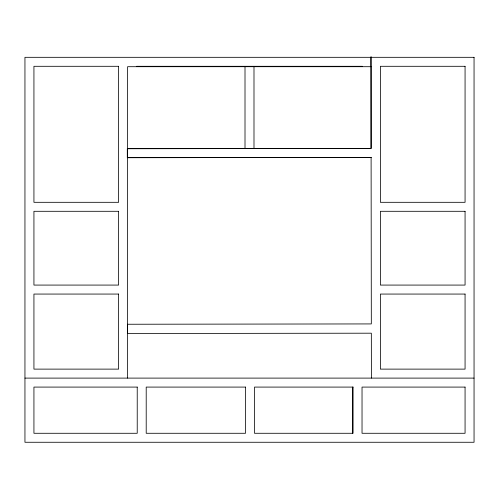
<?xml version="1.0" encoding="UTF-8"?>
<svg xmlns="http://www.w3.org/2000/svg" width="499" height="499" viewBox="0 0 499 499"><rect width="100%" height="100%" fill="white"/><g stroke="black" fill="none" stroke-linecap="round" stroke-linejoin="round"><path stroke-width="0.75" d="M127.601 324.25L371.325 323.926L371.106 157.403L127.314 157.728L127.301 148.746L371.094 148.421L371.094 66.698L127.601 66.698L127.601 378.105M136.583 66.298L362.417 66.298M127.601 148.421L371.094 148.421L370.975 56.736L371.399 57.316M127.601 157.403L371.399 157.403M24.95 378.105L474.05 378.105M245.115 66.698L245.009 66.298L245.009 148.421M371.399 378.105L371.337 333.195L127.607 333.513L127.594 324.25M370.975 57.316L370.975 66.698M352.65 387.087L352.65 433.282M253.991 66.298L253.991 148.421M474.05 57.316L24.95 57.316L24.95 442.264L474.05 442.264L474.05 57.316M118.619 66.298L33.932 66.298L33.932 202.313L118.619 202.313L118.619 66.298M465.068 66.298L380.381 66.298L380.381 202.313L465.068 202.313L465.068 66.298M118.619 211.295L33.932 211.295L33.932 285.079L118.619 285.079L118.619 211.295M465.068 211.295L380.381 211.295L380.381 285.079L465.068 285.079L465.068 211.295M118.619 294.061L33.932 294.061L33.932 369.123L118.619 369.123L118.619 294.061M465.068 294.061L380.381 294.061L380.381 369.123L465.068 369.123L465.068 294.061M137.225 387.087L33.932 387.087L33.932 433.282L137.225 433.282L137.225 387.087M245.52 387.087L146.207 387.087L146.207 433.282L245.52 433.282L245.52 387.087M353.049 387.087L254.502 387.087L254.502 433.282L353.049 433.282L353.049 387.087M465.068 387.087L362.031 387.087L362.031 433.282L465.068 433.282L465.068 387.087"/></g></svg>
